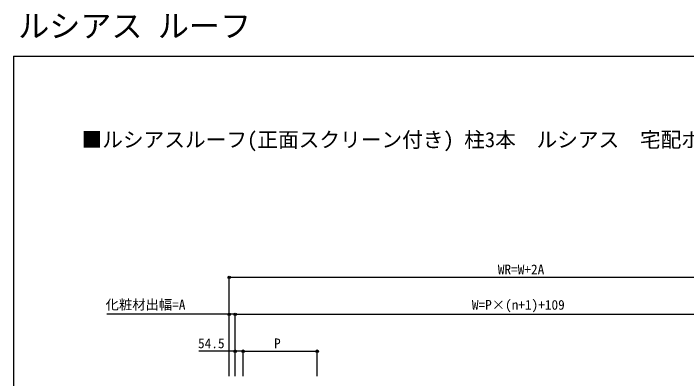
# Model space of a CAD drawing. Units: millimetres, scale not verified. Extents: x -6125 to 6125, y -9097 to 9042.
# Drawn here: x -6125 to -1571, y 6573 to 9042 of the extents above; entities that cross this region are included whole.
import ezdxf
from ezdxf.enums import TextEntityAlignment as Align

# ---------------------------------------------------------------- set-up
doc = ezdxf.new("R2010")
doc.units = ezdxf.units.MM
doc.header["$LTSCALE"] = 50
for name, color, linetype in [('0-2_USER1', 3, 'Continuous'), ('0-5_YKK_D', 6, 'Continuous'), ('0-6_YKK_ZWAK', 7, 'Continuous')]:
    doc.layers.add(name, color=color, linetype=linetype)
doc.styles.add('ＭＳ ゴシック', font='')
doc.styles.get('ＭＳ ゴシック').set_extended_font_data('MS Gothic')

msp = doc.modelspace()

# ---------------------------------------------------------------- linework, layer by layer
at = {"layer": '0-5_YKK_D'}
for p, q in [((-4665.21, 6588.93), (-4665.21, 7258.91)), ((-4665.21, 7257.91), (-476.21, 7257.91)), ((-4665.21, 6588.93), (-4665.21, 7008.91)), ((-4625.21, 6588.93), (-4625.21, 7008.91)), ((-4625.21, 6588.93), (-4625.21, 7008.91)), ((-4625.21, 7007.91), (-516.21, 7007.91)), ((-4625.21, 6588.93), (-4625.21, 6758.91)), ((-4570.71, 6588.93), (-4570.71, 6758.91)), ((-4570.71, 6588.93), (-4570.71, 6758.91)), ((-4570.71, 6757.91), (-4070.71, 6757.91)), ((-4070.71, 6588.93), (-4070.71, 6758.91))]:
    msp.add_line(p, q, dxfattribs=at)
for points in [[(-4625.21, 7007.91), (-4665.21, 7007.91), (-5493.93, 7007.91)], [(-4570.71, 6757.91), (-4625.21, 6757.91), (-4870.47, 6757.91)]]:
    msp.add_lwpolyline(points, dxfattribs=at)
for centre in [(-4665.21, 7257.91), (-4665.21, 7007.91), (-4625.21, 7007.91), (-4625.21, 7007.91), (-4625.21, 6757.91), (-4570.71, 6757.91), (-4570.71, 6757.91), (-4070.71, 6757.91)]:
    msp.add_circle(centre, 8.5, dxfattribs=at)
at = {"layer": '0-6_YKK_ZWAK'}
for q in [(-6125, -9097.4), (6125, 8752.6)]:
    msp.add_line((-6125, 8752.6), q, dxfattribs=at)

# ---------------------------------------------------------------- texts
at = {"layer": '0-2_USER1', "style": 'ＭＳ ゴシック'}
for s, height, p in [('ルシアス ルーフ', 154, (-6092.6, 8834.77)), ('■ルシアスルーフ(正面スクリーン付き) 柱3本\u3000ルシアス\u3000宅配ポスト3型納まり\u3000左(L)勝手の場合', 102.6, (-5664.43, 8106.75))]:
    msp.add_text(s, height=height, dxfattribs=at).set_placement(p, align=Align.BOTTOM_LEFT)
at = {"layer": '0-5_YKK_D', "style": 'ＭＳ ゴシック'}
for s, p in [('WR=W+2A', (-2848.12, 7258.71)), ('化粧材出幅=A', (-5501.31, 7020.47)), ('W=P×(n+1)+109', (-3023.78, 7018.94)), ('54.5', (-4876.31, 6758.71)), ('P', (-4362.13, 6758.71))]:
    msp.add_text(s, height=65.98, dxfattribs=at).set_placement(p, align=Align.BOTTOM_LEFT)

doc.saveas('drawing.dxf')
